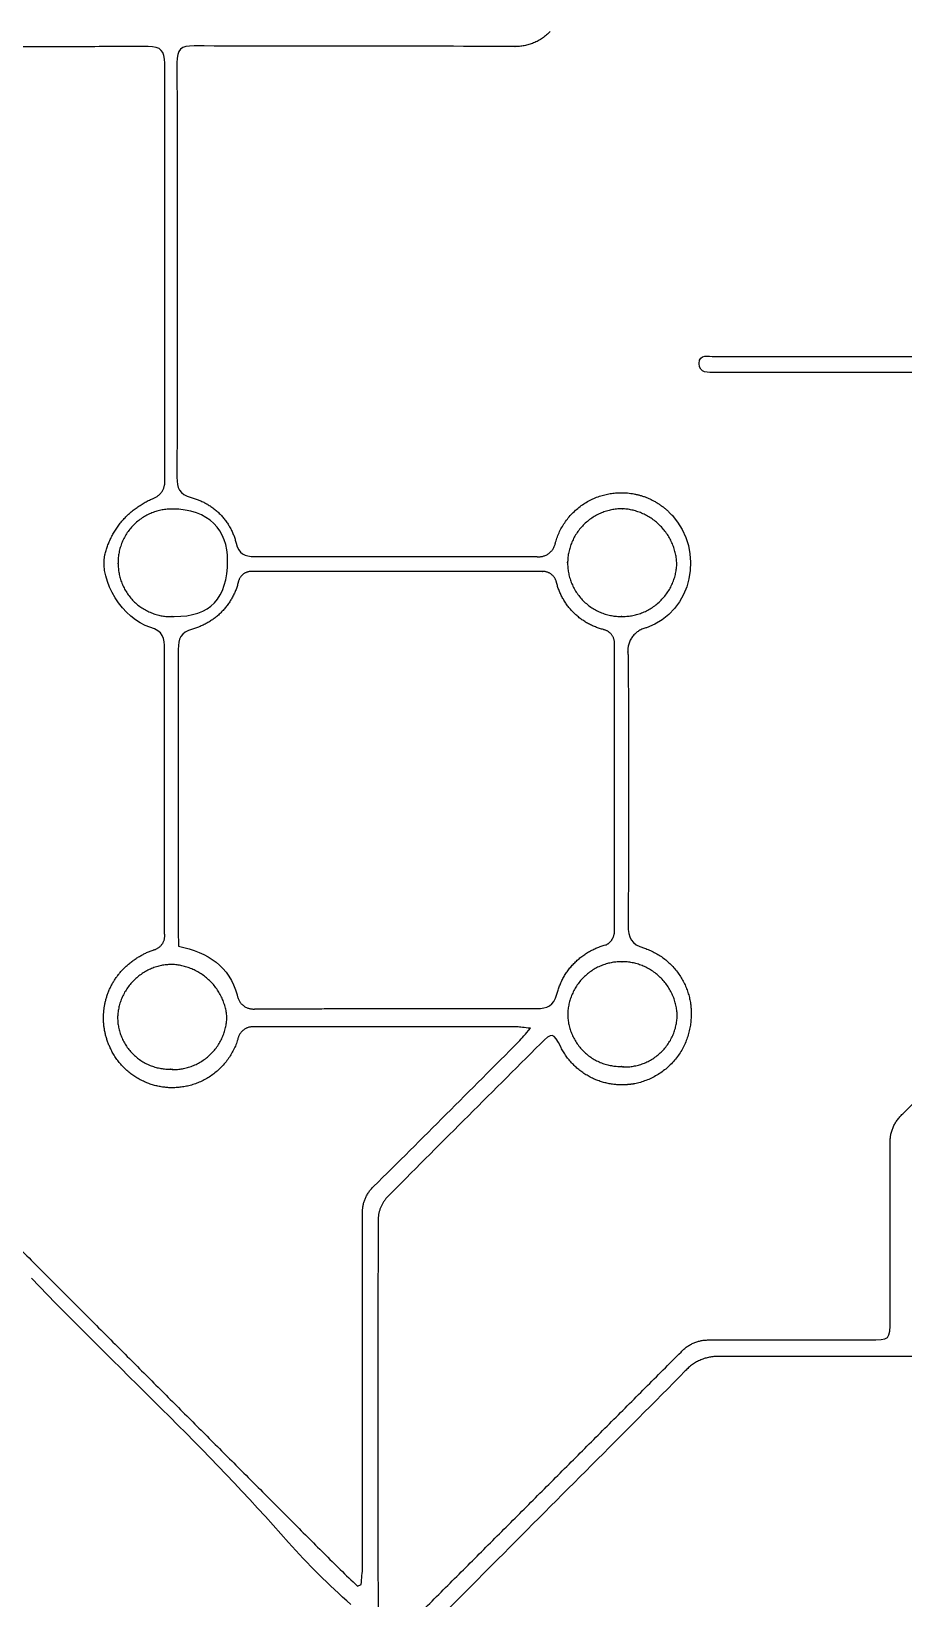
# Model space of a CAD drawing. Header units: millimetres. Extents: x -2315 to 326, y -226 to 400.
# Drawn here: x -1940.24 to -1933.56, y 10.52 to 22.5 of the extents above; entities that cross this region are included whole.
import ezdxf

# ---------------------------------------------------------------- set-up
doc = ezdxf.new("R2010")
doc.units = ezdxf.units.MM
doc.layers.add('Layer 03', color=5, linetype='Continuous', true_color=0x0000ff)

msp = doc.modelspace()

# ---------------------------------------------------------------- linework, layer by layer
at = {"layer": 'Layer 03'}
for p, q in [((-1932.99, 19.894), (-1934.918, 19.894)), ((-1932.99, 19.894), (-1934.918, 19.894)), ((-1935.716, 18.027), (-1935.72, 18.027)), ((-1935.716, 18.027), (-1935.72, 18.027)), ((-1939.111, 15.622), (-1939.109, 15.506)), ((-1939.111, 15.622), (-1939.109, 15.506)), ((-1939.157, 14.566), (-1939.157, 14.562)), ((-1939.157, 14.566), (-1939.157, 14.562)), ((-1935.711, 14.586), (-1935.711, 14.582)), ((-1935.711, 14.586), (-1935.711, 14.582)), ((-1937.74, 10.612), (-1937.71, 10.625)), ((-1937.74, 10.612), (-1937.71, 10.625))]:
    msp.add_line(p, q, dxfattribs=at)
for points, weights, knots in [([(-1936.264, 22.502), (-1936.371, 22.386), (-1936.53, 22.386), (-1936.538, 22.386), (-1936.545, 22.386)], [0.853973275958, 0.845711784378, 1, 0.991143839416, 0.982823243162], [-5.5398419, -5.5398419, -5.5398419, -4.712389, -4.712389, -4.6648931, -4.6648931, -4.6648931]), ([(-1936.264, 22.502), (-1936.371, 22.386), (-1936.53, 22.386), (-1936.538, 22.386), (-1936.545, 22.386)], [0.853973275958, 0.845711784378, 1, 0.991143839416, 0.982823243162], [-5.5398419, -5.5398419, -5.5398419, -4.712389, -4.712389, -4.6648931, -4.6648931, -4.6648931]), ([(-1936.223, 18.595), (-1936.115, 18.974), (-1935.72, 18.974), (-1935.487, 18.974), (-1935.332, 18.801)], [0.910928192662, 0.761889083318, 1, 0.844192793167, 0.854151702733], [-2.847793, -2.847793, -2.847793, -1.570796, -1.570796, -0.735197, -0.735197, -0.735197]), ([(-1936.223, 18.595), (-1936.115, 18.974), (-1935.72, 18.974), (-1935.487, 18.974), (-1935.332, 18.801)], [0.910928192662, 0.761889083318, 1, 0.844192793167, 0.854151702733], [-2.847793, -2.847793, -2.847793, -1.570796, -1.570796, -0.735197, -0.735197, -0.735197]), ([(-1939.159, 18.849), (-1939.572, 18.849), (-1939.572, 18.436), (-1939.572, 18.429), (-1939.571, 18.422)], [0.999406938288, 0.707403612865, 1, 0.992906723624, 0.986157016621], [1.572388, 1.572388, 1.572388, 3.141593, 3.141593, 3.179634, 3.179634, 3.179634]), ([(-1939.159, 18.849), (-1939.572, 18.849), (-1939.572, 18.436), (-1939.572, 18.429), (-1939.571, 18.422)], [0.999406938288, 0.707403612865, 1, 0.992906723624, 0.986157016621], [1.572388, 1.572388, 1.572388, 3.141593, 3.141593, 3.179634, 3.179634, 3.179634]), ([(-1935.705, 18.851), (-1935.709, 18.851), (-1935.712, 18.851), (-1936.12, 18.851), (-1936.131, 18.444)], [0.993312387066, 0.996617121733, 1, 0.712845949693, 0.988746578095], [1.552654, 1.552654, 1.552654, 1.570796, 1.570796, 3.110813, 3.110813, 3.110813]), ([(-1935.705, 18.851), (-1935.709, 18.851), (-1935.712, 18.851), (-1936.12, 18.851), (-1936.131, 18.444)], [0.993312387066, 0.996617121733, 1, 0.712845949693, 0.988746578095], [1.552654, 1.552654, 1.552654, 1.570796, 1.570796, 3.110813, 3.110813, 3.110813]), ([(-1936.373, 18.486), (-1936.363, 18.484), (-1936.353, 18.484), (-1936.241, 18.484), (-1936.223, 18.595)], [0.946675496791, 0.970332741137, 1, 0.739607059289, 0.942212093381], [4.553282, 4.553282, 4.553282, 4.712389, 4.712389, 6.108885, 6.108885, 6.108885]), ([(-1936.373, 18.486), (-1936.363, 18.484), (-1936.353, 18.484), (-1936.241, 18.484), (-1936.223, 18.595)], [0.946675496791, 0.970332741137, 1, 0.739607059289, 0.942212093381], [4.553282, 4.553282, 4.553282, 4.712389, 4.712389, 6.108885, 6.108885, 6.108885]), ([(-1939.571, 18.422), (-1939.561, 18.026), (-1939.166, 18.026), (-1939.154, 18.026), (-1939.142, 18.027)], [0.989811828816, 0.71229268735, 1, 0.988086456984, 0.97714208975], [3.169405, 3.169405, 3.169405, 4.712389, 4.712389, 4.776282, 4.776282, 4.776282]), ([(-1939.571, 18.422), (-1939.561, 18.026), (-1939.166, 18.026), (-1939.154, 18.026), (-1939.142, 18.027)], [0.989811828816, 0.71229268735, 1, 0.988086456984, 0.97714208975], [3.169405, 3.169405, 3.169405, 4.712389, 4.712389, 4.776282, 4.776282, 4.776282]), ([(-1938.536, 18.371), (-1938.544, 18.372), (-1938.551, 18.372), (-1938.637, 18.372), (-1938.652, 18.287)], [0.947048990177, 0.970566695621, 1, 0.741292072472, 0.939609350491], [1.412945, 1.412945, 1.412945, 1.570796, 1.570796, 2.958256, 2.958256, 2.958256]), ([(-1938.536, 18.371), (-1938.544, 18.372), (-1938.551, 18.372), (-1938.637, 18.372), (-1938.652, 18.287)], [0.947048990177, 0.970566695621, 1, 0.741292072472, 0.939609350491], [1.412945, 1.412945, 1.412945, 1.570796, 1.570796, 2.958256, 2.958256, 2.958256]), ([(-1936.216, 18.287), (-1936.234, 18.372), (-1936.321, 18.372), (-1936.327, 18.372), (-1936.334, 18.371)], [0.9275743886, 0.749437473544, 1, 0.97485104614, 0.954020866766], [0.227021, 0.227021, 0.227021, 1.570796, 1.570796, 1.705671, 1.705671, 1.705671]), ([(-1936.216, 18.287), (-1936.234, 18.372), (-1936.321, 18.372), (-1936.327, 18.372), (-1936.334, 18.371)], [0.9275743886, 0.749437473544, 1, 0.97485104614, 0.954020866766], [0.227021, 0.227021, 0.227021, 1.570796, 1.570796, 1.705671, 1.705671, 1.705671]), ([(-1936.131, 18.444), (-1936.131, 18.44), (-1936.131, 18.437), (-1936.131, 18.027), (-1935.721, 18.027), (-1935.719, 18.027), (-1935.716, 18.027)], [0.993292875382, 0.996607134856, 1, 0.707106781187, 1, 0.997437318902, 0.994919482369], [3.123397, 3.123397, 3.123397, 3.141593, 3.141593, 4.712389, 4.712389, 4.726133, 4.726133, 4.726133]), ([(-1936.131, 18.444), (-1936.131, 18.44), (-1936.131, 18.437), (-1936.131, 18.027), (-1935.721, 18.027), (-1935.719, 18.027), (-1935.716, 18.027)], [0.993292875382, 0.996607134856, 1, 0.707106781187, 1, 0.997437318902, 0.994919482369], [3.123397, 3.123397, 3.123397, 3.141593, 3.141593, 4.712389, 4.712389, 4.726133, 4.726133, 4.726133]), ([(-1935.72, 18.027), (-1935.717, 18.027), (-1935.714, 18.027), (-1935.308, 18.027), (-1935.295, 18.432)], [0.994042717232, 0.996990434428, 1, 0.714079471385, 0.986386606864], [4.696249, 4.696249, 4.696249, 4.712389, 4.712389, 6.245791, 6.245791, 6.245791]), ([(-1935.72, 18.027), (-1935.717, 18.027), (-1935.714, 18.027), (-1935.308, 18.027), (-1935.295, 18.432)], [0.994042717232, 0.996990434428, 1, 0.714079471385, 0.986386606864], [4.696249, 4.696249, 4.696249, 4.712389, 4.712389, 6.245791, 6.245791, 6.245791]), ([(-1935.526, 17.941), (-1935.671, 17.912), (-1935.671, 17.764), (-1935.671, 17.747), (-1935.668, 17.731)], [0.931497275356, 0.746714176596, 1, 0.963297849895, 0.935793917678], [1.783212, 1.783212, 1.783212, 3.141593, 3.141593, 3.338428, 3.338428, 3.338428]), ([(-1935.526, 17.941), (-1935.671, 17.912), (-1935.671, 17.764), (-1935.671, 17.747), (-1935.668, 17.731)], [0.931497275356, 0.746714176596, 1, 0.963297849895, 0.935793917678], [1.783212, 1.783212, 1.783212, 3.141593, 3.141593, 3.338428, 3.338428, 3.338428]), ([(-1939.632, 14.729), (-1939.683, 14.838), (-1939.683, 14.958), (-1939.683, 15.19), (-1939.514, 15.348)], [0.879398234278, 0.915074848055, 1, 0.847719965332, 0.853785754118], [-3.597049, -3.597049, -3.597049, -3.141593, -3.141593, -2.32491, -2.32491, -2.32491]), ([(-1939.632, 14.729), (-1939.683, 14.838), (-1939.683, 14.958), (-1939.683, 15.19), (-1939.514, 15.348)], [0.879398234278, 0.915074848055, 1, 0.847719965332, 0.853785754118], [-3.597049, -3.597049, -3.597049, -3.141593, -3.141593, -2.32491, -2.32491, -2.32491]), ([(-1935.711, 15.387), (-1935.715, 15.387), (-1935.718, 15.387), (-1936.116, 15.387), (-1936.13, 14.989)], [0.993096994488, 0.996506836354, 1, 0.714600128362, 0.985396723552], [1.552062, 1.552062, 1.552062, 1.570796, 1.570796, 3.101406, 3.101406, 3.101406]), ([(-1935.711, 15.387), (-1935.715, 15.387), (-1935.718, 15.387), (-1936.116, 15.387), (-1936.13, 14.989)], [0.993096994488, 0.996506836354, 1, 0.714600128362, 0.985396723552], [1.552062, 1.552062, 1.552062, 1.570796, 1.570796, 3.101406, 3.101406, 3.101406]), ([(-1938.66, 15.134), (-1938.645, 15.025), (-1938.535, 15.025), (-1938.524, 15.025), (-1938.513, 15.027)], [0.949845719433, 0.734802874508, 1, 0.964766184308, 0.938009326692], [3.290128, 3.290128, 3.290128, 4.712389, 4.712389, 4.901349, 4.901349, 4.901349]), ([(-1938.66, 15.134), (-1938.645, 15.025), (-1938.535, 15.025), (-1938.524, 15.025), (-1938.513, 15.027)], [0.949845719433, 0.734802874508, 1, 0.964766184308, 0.938009326692], [3.290128, 3.290128, 3.290128, 4.712389, 4.712389, 4.901349, 4.901349, 4.901349]), ([(-1936.13, 14.989), (-1936.13, 14.586), (-1935.726, 14.586), (-1935.719, 14.586), (-1935.711, 14.586)], [0.999430300681, 0.707391908413, 1, 0.992322231059, 0.985046985168], [3.143122, 3.143122, 3.143122, 4.712389, 4.712389, 4.753565, 4.753565, 4.753565]), ([(-1936.13, 14.989), (-1936.13, 14.586), (-1935.726, 14.586), (-1935.719, 14.586), (-1935.711, 14.586)], [0.999430300681, 0.707391908413, 1, 0.992322231059, 0.985046985168], [3.143122, 3.143122, 3.143122, 4.712389, 4.712389, 4.753565, 4.753565, 4.753565]), ([(-1939.575, 14.958), (-1939.57, 14.565), (-1939.177, 14.565), (-1939.167, 14.565), (-1939.157, 14.566)], [0.995338068997, 0.709456598755, 1, 0.989602672606, 0.979943528346], [3.154195, 3.154195, 3.154195, 4.712389, 4.712389, 4.76815, 4.76815, 4.76815]), ([(-1939.575, 14.958), (-1939.57, 14.565), (-1939.177, 14.565), (-1939.167, 14.565), (-1939.157, 14.566)], [0.995338068997, 0.709456598755, 1, 0.989602672606, 0.979943528346], [3.154195, 3.154195, 3.154195, 4.712389, 4.712389, 4.76815, 4.76815, 4.76815]), ([(-1939.157, 14.562), (-1939.155, 14.562), (-1939.152, 14.562), (-1938.746, 14.562), (-1938.738, 14.967)], [0.994942125615, 0.99744884171, 1, 0.711266482931, 0.991798749595], [4.698707, 4.698707, 4.698707, 4.712389, 4.712389, 6.260877, 6.260877, 6.260877]), ([(-1939.157, 14.562), (-1939.155, 14.562), (-1939.152, 14.562), (-1938.746, 14.562), (-1938.738, 14.967)], [0.994942125615, 0.99744884171, 1, 0.711266482931, 0.991798749595], [4.698707, 4.698707, 4.698707, 4.712389, 4.712389, 6.260877, 6.260877, 6.260877]), ([(-1938.522, 14.888), (-1938.531, 14.889), (-1938.54, 14.889), (-1938.639, 14.889), (-1938.656, 14.791)], [0.943562442792, 0.968364193702, 1, 0.740609165042, 0.940659525294], [1.401132, 1.401132, 1.401132, 1.570796, 1.570796, 2.961918, 2.961918, 2.961918]), ([(-1938.522, 14.888), (-1938.531, 14.889), (-1938.54, 14.889), (-1938.639, 14.889), (-1938.656, 14.791)], [0.943562442792, 0.968364193702, 1, 0.740609165042, 0.940659525294], [1.401132, 1.401132, 1.401132, 1.570796, 1.570796, 2.961918, 2.961918, 2.961918]), ([(-1935.711, 14.582), (-1935.704, 14.582), (-1935.696, 14.582), (-1935.298, 14.582), (-1935.292, 14.979)], [0.984998477907, 0.992296633168, 1, 0.710388197127, 0.993510694509], [4.671076, 4.671076, 4.671076, 4.712389, 4.712389, 6.265587, 6.265587, 6.265587]), ([(-1935.711, 14.582), (-1935.704, 14.582), (-1935.696, 14.582), (-1935.298, 14.582), (-1935.292, 14.979)], [0.984998477907, 0.992296633168, 1, 0.710388197127, 0.993510694509], [4.671076, 4.671076, 4.671076, 4.712389, 4.712389, 6.265587, 6.265587, 6.265587]), ([(-1938.656, 14.791), (-1938.77, 14.423), (-1939.156, 14.423), (-1939.492, 14.423), (-1939.632, 14.729)], [0.905817521697, 0.766066792798, 1, 0.78955040639, 0.881525236466], [-5.966981, -5.966981, -5.966981, -4.712389, -4.712389, -3.583741, -3.583741, -3.583741]), ([(-1938.656, 14.791), (-1938.77, 14.423), (-1939.156, 14.423), (-1939.492, 14.423), (-1939.632, 14.729)], [0.905817521697, 0.766066792798, 1, 0.78955040639, 0.881525236466], [-5.966981, -5.966981, -5.966981, -4.712389, -4.712389, -3.583741, -3.583741, -3.583741]), ([(-1935.628, 14.452), (-1935.672, 14.445), (-1935.716, 14.445), (-1936.036, 14.445), (-1936.181, 14.73)], [0.940259497835, 0.966237974368, 1, 0.797172984587, 0.875259254555], [-4.893456, -4.893456, -4.893456, -4.712389, -4.712389, -3.624621, -3.624621, -3.624621]), ([(-1935.628, 14.452), (-1935.672, 14.445), (-1935.716, 14.445), (-1936.036, 14.445), (-1936.181, 14.73)], [0.940259497835, 0.966237974368, 1, 0.797172984587, 0.875259254555], [-4.893456, -4.893456, -4.893456, -4.712389, -4.712389, -3.624621, -3.624621, -3.624621]), ([(-1933.663, 13.993), (-1933.663, 14), (-1933.663, 14.006), (-1933.663, 14.136), (-1933.566, 14.223)], [0.983112387479, 0.99129763117, 1, 0.84440445119, 0.854124951059], [-3.1882638, -3.1882638, -3.1882638, -3.1415927, -3.1415927, -2.3071284, -2.3071284, -2.3071284]), ([(-1933.663, 13.993), (-1933.663, 14), (-1933.663, 14.006), (-1933.663, 14.136), (-1933.566, 14.223)], [0.983112387479, 0.99129763117, 1, 0.84440445119, 0.854124951059], [-3.1882638, -3.1882638, -3.1882638, -3.1415927, -3.1415927, -2.3071284, -2.3071284, -2.3071284]), ([(-1937.7, 13.454), (-1937.701, 13.462), (-1937.701, 13.47), (-1937.701, 13.586), (-1937.617, 13.667)], [0.977648507668, 0.98836180702, 1, 0.849263858382, 0.853679034244], [-3.2040087, -3.2040087, -3.2040087, -3.1415927, -3.1415927, -2.3331896, -2.3331896, -2.3331896]), ([(-1937.7, 13.454), (-1937.701, 13.462), (-1937.701, 13.47), (-1937.701, 13.586), (-1937.617, 13.667)], [0.977648507668, 0.98836180702, 1, 0.849263858382, 0.853679034244], [-3.2040087, -3.2040087, -3.2040087, -3.1415927, -3.1415927, -2.3331896, -2.3331896, -2.3331896]), ([(-1935.263, 12.402), (-1935.179, 12.494), (-1935.055, 12.494), (-1935.049, 12.494), (-1935.042, 12.494)], [0.85398512182, 0.845601939513, 1, 0.990851913307, 0.982275280542], [-2.3988384, -2.3988384, -2.3988384, -1.5707963, -1.5707963, -1.5217348, -1.5217348, -1.5217348]), ([(-1935.263, 12.402), (-1935.179, 12.494), (-1935.055, 12.494), (-1935.049, 12.494), (-1935.042, 12.494)], [0.85398512182, 0.845601939513, 1, 0.990851913307, 0.982275280542], [-2.3988384, -2.3988384, -2.3988384, -1.5707963, -1.5707963, -1.5217348, -1.5217348, -1.5217348]), ([(-1934.968, 12.367), (-1934.975, 12.368), (-1934.982, 12.368), (-1935.131, 12.368), (-1935.231, 12.257)], [0.983311610493, 0.991403495225, 1, 0.844293682306, 0.854138874941], [1.524693, 1.524693, 1.524693, 1.5707963, 1.5707963, 2.4058546, 2.4058546, 2.4058546]), ([(-1934.968, 12.367), (-1934.975, 12.368), (-1934.982, 12.368), (-1935.131, 12.368), (-1935.231, 12.257)], [0.983311610493, 0.991403495225, 1, 0.844293682306, 0.854138874941], [1.524693, 1.524693, 1.524693, 1.5707963, 1.5707963, 2.4058546, 2.4058546, 2.4058546])]:
    msp.add_rational_spline(points, weights, degree=2, knots=knots, dxfattribs=at)
for points, degree in [([(-1939.342, 22.386), (-1941.514, 22.381), (-1943.687, 22.386)], 2), ([(-1939.342, 22.386), (-1941.514, 22.381), (-1943.687, 22.386)], 2), ([(-1939.214, 22.258), (-1939.214, 22.351), (-1939.242, 22.386), (-1939.342, 22.386)], 3), ([(-1939.214, 22.258), (-1939.214, 22.351), (-1939.242, 22.386), (-1939.342, 22.386)], 3), ([(-1938.99, 22.391), (-1939.089, 22.391), (-1939.122, 22.366), (-1939.121, 22.262)], 3), ([(-1938.99, 22.391), (-1939.089, 22.391), (-1939.122, 22.366), (-1939.121, 22.262)], 3), ([(-1936.545, 22.386), (-1937.36, 22.391), (-1938.175, 22.386), (-1938.99, 22.391)], 3), ([(-1936.545, 22.386), (-1937.36, 22.391), (-1938.175, 22.386), (-1938.99, 22.391)], 3), ([(-1939.214, 19.072), (-1939.214, 20.665), (-1939.214, 22.258)], 2), ([(-1939.214, 19.072), (-1939.214, 20.665), (-1939.214, 22.258)], 2), ([(-1939.121, 22.262), (-1939.116, 20.678), (-1939.121, 19.093)], 2), ([(-1939.121, 22.262), (-1939.116, 20.678), (-1939.121, 19.093)], 2), ([(-1935.124, 19.962), (-1935.123, 20.039), (-1935.052, 20.015), (-1935.007, 20.015)], 3), ([(-1935.124, 19.962), (-1935.123, 20.039), (-1935.052, 20.015), (-1935.007, 20.015)], 3), ([(-1935.002, 19.894), (-1935.055, 19.894), (-1935.124, 19.885), (-1935.124, 19.962)], 3), ([(-1935.002, 19.894), (-1935.055, 19.894), (-1935.124, 19.885), (-1935.124, 19.962)], 3), ([(-1935.007, 20.015), (-1933.84, 20.015), (-1932.674, 20.015)], 2), ([(-1935.007, 20.015), (-1933.84, 20.015), (-1932.674, 20.015)], 2), ([(-1934.918, 19.894), (-1934.945, 19.894), (-1934.972, 19.894), (-1935.002, 19.894)], 3), ([(-1934.918, 19.894), (-1934.945, 19.894), (-1934.972, 19.894), (-1935.002, 19.894)], 3), ([(-1939.121, 19.093), (-1939.121, 19.009), (-1939.103, 18.963), (-1939.011, 18.936)], 3), ([(-1939.121, 19.093), (-1939.121, 19.009), (-1939.103, 18.963), (-1939.011, 18.936)], 3), ([(-1938.733, 18.455), (-1938.733, 18.686), (-1938.874, 18.849), (-1939.159, 18.849)], 3), ([(-1938.733, 18.455), (-1938.733, 18.686), (-1938.874, 18.849), (-1939.159, 18.849)], 3), ([(-1935.332, 18.801), (-1935.08, 18.532), (-1935.174, 18.061), (-1935.526, 17.941)], 3), ([(-1935.332, 18.801), (-1935.08, 18.532), (-1935.174, 18.061), (-1935.526, 17.941)], 3), ([(-1938.668, 18.589), (-1938.646, 18.505), (-1938.604, 18.485), (-1938.525, 18.486)], 3), ([(-1938.668, 18.589), (-1938.646, 18.505), (-1938.604, 18.485), (-1938.525, 18.486)], 3), ([(-1939.327, 17.945), (-1939.532, 18.005), (-1939.717, 18.3), (-1939.672, 18.499)], 3), ([(-1939.327, 17.945), (-1939.532, 18.005), (-1939.717, 18.3), (-1939.672, 18.499)], 3), ([(-1938.525, 18.486), (-1937.449, 18.486), (-1936.373, 18.486)], 2), ([(-1938.525, 18.486), (-1937.449, 18.486), (-1936.373, 18.486)], 2), ([(-1939.142, 18.027), (-1938.863, 18.027), (-1938.735, 18.165), (-1938.733, 18.455)], 3), ([(-1939.142, 18.027), (-1938.863, 18.027), (-1938.735, 18.165), (-1938.733, 18.455)], 3), ([(-1936.334, 18.371), (-1937.436, 18.371), (-1938.536, 18.371)], 2), ([(-1936.334, 18.371), (-1937.436, 18.371), (-1938.536, 18.371)], 2), ([(-1939.215, 17.777), (-1939.215, 17.861), (-1939.227, 17.916), (-1939.327, 17.945)], 3), ([(-1939.215, 17.777), (-1939.215, 17.861), (-1939.227, 17.916), (-1939.327, 17.945)], 3), ([(-1939.002, 17.931), (-1939.092, 17.906), (-1939.111, 17.859), (-1939.111, 17.774)], 3), ([(-1939.002, 17.931), (-1939.092, 17.906), (-1939.111, 17.859), (-1939.111, 17.774)], 3), ([(-1939.215, 16.268), (-1939.215, 16.771), (-1939.215, 17.274), (-1939.215, 17.777)], 3), ([(-1939.215, 16.268), (-1939.215, 16.771), (-1939.215, 17.274), (-1939.215, 17.777)], 3), ([(-1939.111, 17.774), (-1939.111, 17.056), (-1939.111, 16.34), (-1939.111, 15.622)], 3), ([(-1939.111, 17.774), (-1939.111, 17.056), (-1939.111, 16.34), (-1939.111, 15.622)], 3), ([(-1935.773, 15.607), (-1935.773, 16.341), (-1935.773, 17.075), (-1935.773, 17.809)], 3), ([(-1935.773, 15.607), (-1935.773, 16.341), (-1935.773, 17.075), (-1935.773, 17.809)], 3), ([(-1935.668, 17.731), (-1935.66, 16.7), (-1935.668, 15.669)], 2), ([(-1935.668, 17.731), (-1935.66, 16.7), (-1935.668, 15.669)], 2), ([(-1939.215, 15.598), (-1939.215, 15.822), (-1939.215, 16.047), (-1939.215, 16.268)], 3), ([(-1939.215, 15.598), (-1939.215, 15.822), (-1939.215, 16.047), (-1939.215, 16.268)], 3), ([(-1935.668, 15.669), (-1935.668, 15.571), (-1935.646, 15.519), (-1935.543, 15.491)], 3), ([(-1935.668, 15.669), (-1935.668, 15.571), (-1935.646, 15.519), (-1935.543, 15.491)], 3), ([(-1939.109, 15.506), (-1938.881, 15.459), (-1938.721, 15.349), (-1938.66, 15.134)], 3), ([(-1939.109, 15.506), (-1938.881, 15.459), (-1938.721, 15.349), (-1938.66, 15.134)], 3), ([(-1936.369, 15.029), (-1936.285, 15.029), (-1936.239, 15.049), (-1936.213, 15.138)], 3), ([(-1936.369, 15.029), (-1936.285, 15.029), (-1936.239, 15.049), (-1936.213, 15.138)], 3), ([(-1938.513, 15.027), (-1937.442, 15.029), (-1936.369, 15.029)], 2), ([(-1938.513, 15.027), (-1937.442, 15.029), (-1936.369, 15.029)], 2), ([(-1942.008, 14.875), (-1940.001, 12.871), (-1937.997, 10.863)], 2), ([(-1942.008, 14.875), (-1940.001, 12.871), (-1937.997, 10.863)], 2), ([(-1936.52, 14.888), (-1937.191, 14.888), (-1937.855, 14.888), (-1938.522, 14.888)], 3), ([(-1936.52, 14.888), (-1937.191, 14.888), (-1937.855, 14.888), (-1938.522, 14.888)], 3), ([(-1936.415, 14.878), (-1936.464, 14.883), (-1936.493, 14.888), (-1936.52, 14.888)], 3), ([(-1936.415, 14.878), (-1936.464, 14.883), (-1936.493, 14.888), (-1936.52, 14.888)], 3), ([(-1936.506, 14.775), (-1936.479, 14.802), (-1936.455, 14.833), (-1936.415, 14.878)], 3), ([(-1936.506, 14.775), (-1936.479, 14.802), (-1936.455, 14.833), (-1936.415, 14.878)], 3), ([(-1933.566, 14.223), (-1933.346, 14.439), (-1933.126, 14.656), (-1932.913, 14.879)], 3), ([(-1933.566, 14.223), (-1933.346, 14.439), (-1933.126, 14.656), (-1932.913, 14.879)], 3), ([(-1937.617, 13.667), (-1937.244, 14.034), (-1936.876, 14.405), (-1936.506, 14.775)], 3), ([(-1937.617, 13.667), (-1937.244, 14.034), (-1936.876, 14.405), (-1936.506, 14.775)], 3), ([(-1936.339, 14.759), (-1936.731, 14.368), (-1937.123, 13.978), (-1937.513, 13.585)], 3), ([(-1936.339, 14.759), (-1936.731, 14.368), (-1937.123, 13.978), (-1937.513, 13.585)], 3), ([(-1936.181, 14.73), (-1936.24, 14.847), (-1936.249, 14.849), (-1936.339, 14.759)], 3), ([(-1936.181, 14.73), (-1936.24, 14.847), (-1936.249, 14.849), (-1936.339, 14.759)], 3), ([(-1933.663, 12.652), (-1933.663, 13.098), (-1933.663, 13.544), (-1933.663, 13.993)], 3), ([(-1933.663, 12.652), (-1933.663, 13.098), (-1933.663, 13.544), (-1933.663, 13.993)], 3), ([(-1937.7, 10.759), (-1937.7, 12.107), (-1937.7, 13.454)], 2), ([(-1937.7, 10.759), (-1937.7, 12.107), (-1937.7, 13.454)], 2), ([(-1937.581, 13.418), (-1937.586, 11.825), (-1937.581, 10.239)], 2), ([(-1937.581, 13.418), (-1937.586, 11.825), (-1937.581, 10.239)], 2), ([(-1938.268, 10.946), (-1938.886, 11.656), (-1939.581, 12.287), (-1940.235, 12.966)], 3), ([(-1938.268, 10.946), (-1938.886, 11.656), (-1939.581, 12.287), (-1940.235, 12.966)], 3), ([(-1933.825, 12.494), (-1933.663, 12.494), (-1933.663, 12.494), (-1933.663, 12.652)], 3), ([(-1933.825, 12.494), (-1933.663, 12.494), (-1933.663, 12.494), (-1933.663, 12.652)], 3), ([(-1935.042, 12.494), (-1934.637, 12.494), (-1934.231, 12.494), (-1933.825, 12.494)], 3), ([(-1935.042, 12.494), (-1934.637, 12.494), (-1934.231, 12.494), (-1933.825, 12.494)], 3), ([(-1937.461, 10.205), (-1936.36, 11.303), (-1935.263, 12.402)], 2), ([(-1937.461, 10.205), (-1936.36, 11.303), (-1935.263, 12.402)], 2), ([(-1931.196, 12.367), (-1933.082, 12.367), (-1934.968, 12.367)], 2), ([(-1931.196, 12.367), (-1933.082, 12.367), (-1934.968, 12.367)], 2), ([(-1935.231, 12.257), (-1935.707, 11.775), (-1936.187, 11.298), (-1936.665, 10.817)], 3), ([(-1935.231, 12.257), (-1935.707, 11.775), (-1936.187, 11.298), (-1936.665, 10.817)], 3), ([(-1937.79, 10.47), (-1937.958, 10.624), (-1938.12, 10.776), (-1938.268, 10.946)], 3), ([(-1937.79, 10.47), (-1937.958, 10.624), (-1938.12, 10.776), (-1938.268, 10.946)], 3), ([(-1937.997, 10.863), (-1937.913, 10.78), (-1937.829, 10.696), (-1937.74, 10.612)], 3), ([(-1937.997, 10.863), (-1937.913, 10.78), (-1937.829, 10.696), (-1937.74, 10.612)], 3), ([(-1936.665, 10.817), (-1936.952, 10.53), (-1937.237, 10.242), (-1937.518, 9.949)], 3), ([(-1936.665, 10.817), (-1936.952, 10.53), (-1937.237, 10.242), (-1937.518, 9.949)], 3), ([(-1937.71, 10.625), (-1937.71, 10.67), (-1937.7, 10.714), (-1937.7, 10.759)], 3), ([(-1937.71, 10.625), (-1937.71, 10.67), (-1937.7, 10.714), (-1937.7, 10.759)], 3)]:
    msp.add_open_spline(points, degree=degree, dxfattribs=at)
for points, weights in [([(-1939.213, 19.057), (-1939.213, 19.065), (-1939.214, 19.072)], [1, 0.9775468222, 0.958536163113]), ([(-1939.213, 19.057), (-1939.213, 19.065), (-1939.214, 19.072)], [1, 0.9775468222, 0.958536163113]), ([(-1939.307, 18.928), (-1939.213, 18.959), (-1939.213, 19.057)], [0.902826284817, 0.768607241212, 1]), ([(-1939.307, 18.928), (-1939.213, 18.959), (-1939.213, 19.057)], [0.902826284817, 0.768607241212, 1]), ([(-1939.672, 18.499), (-1939.598, 18.806), (-1939.307, 18.928)], [0.921042726055, 0.806651624045, 0.886147809997]), ([(-1939.672, 18.499), (-1939.598, 18.806), (-1939.307, 18.928)], [0.921042726055, 0.806651624045, 0.886147809997]), ([(-1939.011, 18.936), (-1938.735, 18.866), (-1938.668, 18.589)], [0.918412915361, 0.787463246199, 0.920897503916]), ([(-1939.011, 18.936), (-1938.735, 18.866), (-1938.668, 18.589)], [0.918412915361, 0.787463246199, 0.920897503916]), ([(-1935.295, 18.432), (-1935.314, 18.824), (-1935.705, 18.851)], [0.980642672723, 0.730271480086, 0.973141991643]), ([(-1935.295, 18.432), (-1935.314, 18.824), (-1935.705, 18.851)], [0.980642672723, 0.730271480086, 0.973141991643]), ([(-1938.652, 18.287), (-1938.724, 18.007), (-1939.002, 17.931)], [0.917426290179, 0.791465364983, 0.913906419017]), ([(-1938.652, 18.287), (-1938.724, 18.007), (-1939.002, 17.931)], [0.917426290179, 0.791465364983, 0.913906419017]), ([(-1935.857, 17.927), (-1936.144, 18), (-1936.216, 18.287)], [0.91846233966, 0.788348805578, 0.919054958069]), ([(-1935.857, 17.927), (-1936.144, 18), (-1936.216, 18.287)], [0.91846233966, 0.788348805578, 0.919054958069]), ([(-1935.772, 17.823), (-1935.772, 17.91), (-1935.857, 17.927)], [1, 0.748046607857, 0.929565264466]), ([(-1935.772, 17.823), (-1935.772, 17.91), (-1935.857, 17.927)], [1, 0.748046607857, 0.929565264466]), ([(-1935.773, 17.809), (-1935.772, 17.816), (-1935.772, 17.823)], [0.951670510866, 0.973423818926, 1]), ([(-1935.773, 17.809), (-1935.772, 17.816), (-1935.772, 17.823)], [0.951670510866, 0.973423818926, 1]), ([(-1939.304, 15.476), (-1939.214, 15.494), (-1939.214, 15.585)], [0.933532500616, 0.745328303455, 1]), ([(-1939.304, 15.476), (-1939.214, 15.494), (-1939.214, 15.585)], [0.933532500616, 0.745328303455, 1]), ([(-1939.214, 15.585), (-1939.214, 15.591), (-1939.215, 15.598)], [1, 0.976316710059, 0.956463472754]), ([(-1939.214, 15.585), (-1939.214, 15.591), (-1939.215, 15.598)], [1, 0.976316710059, 0.956463472754]), ([(-1935.834, 15.517), (-1935.78, 15.546), (-1935.773, 15.607)], [0.872170892171, 0.809295787384, 0.958762751457]), ([(-1935.834, 15.517), (-1935.78, 15.546), (-1935.773, 15.607)], [0.872170892171, 0.809295787384, 0.958762751457]), ([(-1939.514, 15.348), (-1939.422, 15.434), (-1939.304, 15.476)], [0.853813529454, 0.856865946534, 0.895734811857]), ([(-1939.514, 15.348), (-1939.422, 15.434), (-1939.304, 15.476)], [0.853813529454, 0.856865946534, 0.895734811857]), ([(-1936.213, 15.138), (-1936.138, 15.441), (-1935.834, 15.517)], [0.919586201483, 0.787520579704, 0.919586201483]), ([(-1936.213, 15.138), (-1936.138, 15.441), (-1935.834, 15.517)], [0.919586201483, 0.787520579704, 0.919586201483]), ([(-1935.543, 15.491), (-1935.185, 15.369), (-1935.185, 14.991)], [0.899947679603, 0.771125929627, 1]), ([(-1935.543, 15.491), (-1935.185, 15.369), (-1935.185, 14.991)], [0.899947679603, 0.771125929627, 1]), ([(-1939.166, 15.366), (-1939.564, 15.356), (-1939.575, 14.958)], [0.989612480841, 0.717494300346, 0.989612480841]), ([(-1939.166, 15.366), (-1939.564, 15.356), (-1939.575, 14.958)], [0.989612480841, 0.717494300346, 0.989612480841]), ([(-1938.738, 14.967), (-1938.776, 15.356), (-1939.166, 15.366)], [0.962797312415, 0.731938210234, 0.988940804804]), ([(-1938.738, 14.967), (-1938.776, 15.356), (-1939.166, 15.366)], [0.962797312415, 0.731938210234, 0.988940804804]), ([(-1935.292, 14.979), (-1935.31, 15.381), (-1935.711, 15.387)], [0.982794915, 0.718851699929, 0.993945927365]), ([(-1935.292, 14.979), (-1935.31, 15.381), (-1935.711, 15.387)], [0.982794915, 0.718851699929, 0.993945927365]), ([(-1935.185, 14.991), (-1935.185, 14.978), (-1935.186, 14.965)], [1, 0.989763386144, 0.980242311307]), ([(-1935.185, 14.991), (-1935.185, 14.978), (-1935.186, 14.965)], [1, 0.989763386144, 0.980242311307]), ([(-1935.186, 14.965), (-1935.198, 14.528), (-1935.628, 14.452)], [0.988540287531, 0.746708576383, 0.938123186496]), ([(-1935.186, 14.965), (-1935.198, 14.528), (-1935.628, 14.452)], [0.988540287531, 0.746708576383, 0.938123186496]), ([(-1937.513, 13.585), (-1937.578, 13.514), (-1937.581, 13.418)], [0.85398791087, 0.86120148846, 0.988169435383]), ([(-1937.513, 13.585), (-1937.578, 13.514), (-1937.581, 13.418)], [0.85398791087, 0.86120148846, 0.988169435383])]:
    msp.add_rational_spline(points, weights, degree=2, dxfattribs=at)

doc.saveas('drawing.dxf')
